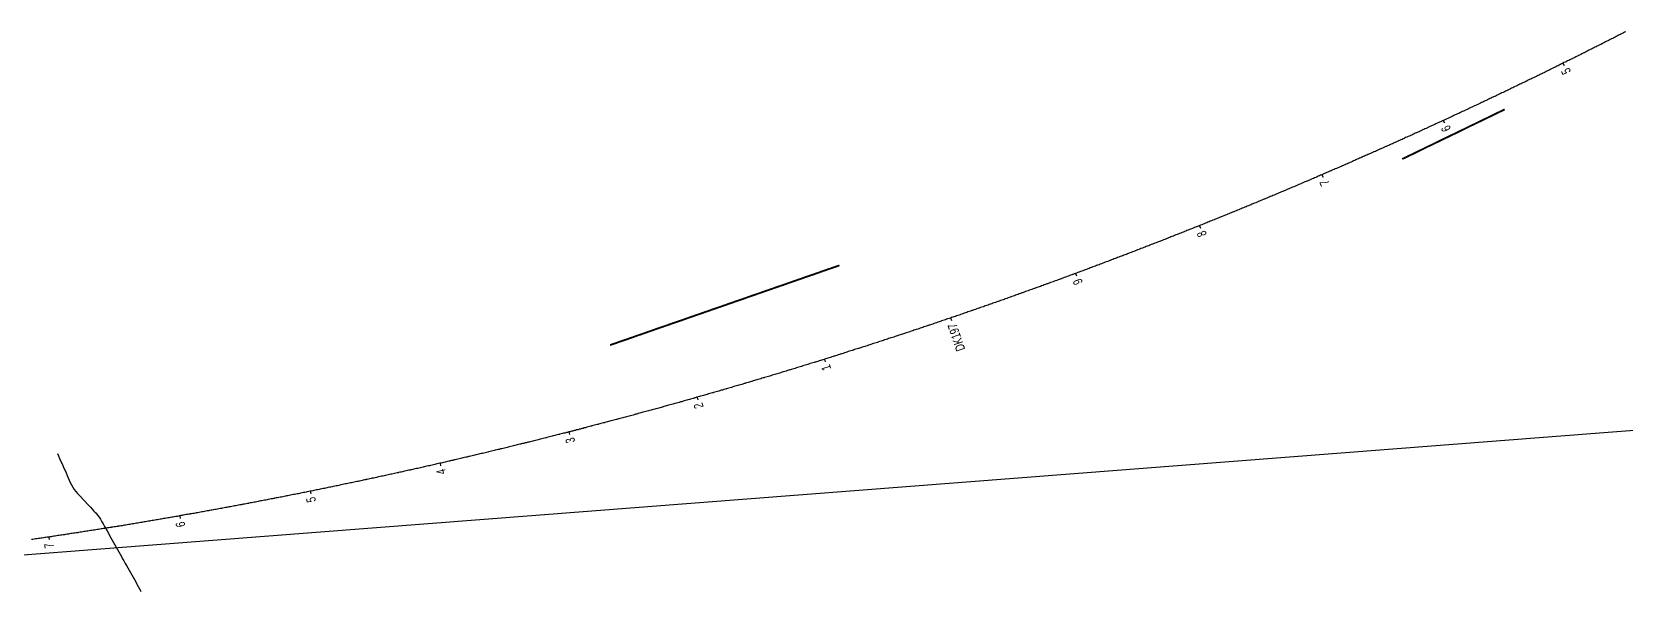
# Model space of a CAD drawing. Header units: millimetres. Extents: x 497834 to 621495, y 3353175 to 3430424.
# Drawn here: x 501412 to 502612, y 3353616 to 3354048 of the extents above; entities that cross this region are included whole.
import ezdxf

# ---------------------------------------------------------------- set-up
doc = ezdxf.new("R2010")
doc.units = ezdxf.units.MM
for name, color, linetype in [('DK改路中线', 7, 'Continuous'), ('dl6', 7, 'Continuous'), ('沪乍杭打线-0.0-200.8段-施工系转设计系成果-2000坐标系-左线_中线_交点', 7, 'Continuous'), ('沪乍杭打线-0.0-200.8段-施工系转设计系成果-2000坐标系-左线_里程', 7, 'Continuous')]:
    doc.layers.add(name, color=color, linetype=linetype)
doc.styles.add('PM_LC', font='slromans.shx', dxfattribs={"width": 0.75, "bigfont": 'hztxt.shx'})

msp = doc.modelspace()

# ---------------------------------------------------------------- linework, layer by layer
at = {"layer": 'DK改路中线', "color": 3, "linetype": 'Continuous', "ltscale": 2, "const_width": 1.4, "flags": 128}
msp.add_lwpolyline([(502444.2, 3353951.7), (502446, 3353952.5), (502447.8, 3353953.4), (502449.6, 3353954.3), (502451.4, 3353955.1), (502453.2, 3353956), (502455, 3353956.9), (502456.8, 3353957.8), (502458.6, 3353958.6), (502462.2, 3353960.4), (502464, 3353961.3), (502465.8, 3353962.1), (502467.6, 3353963), (502469.4, 3353963.9), (502471.2, 3353964.7), (502473, 3353965.6), (502474.8, 3353966.5), (502476.6, 3353967.4), (502478.4, 3353968.2), (502480.2, 3353969.1), (502482, 3353970), (502483.8, 3353970.8), (502485.6, 3353971.7), (502487.4, 3353972.6), (502489.2, 3353973.5), (502491, 3353974.3), (502494.6, 3353976.1), (502496.4, 3353977), (502498.2, 3353977.8), (502500, 3353978.7), (502501.8, 3353979.6), (502503.6, 3353980.4), (502505.4, 3353981.3), (502507.2, 3353982.2), (502510.8, 3353983.9), (502512.6, 3353984.8), (502514.4, 3353985.7), (502516.2, 3353986.6), (502518, 3353987.4), (502519.8, 3353988.3), (502521.4, 3353989.1)], dxfattribs=at)
at = {"layer": 'DK改路中线', "color": 6, "linetype": 'Continuous', "ltscale": 2, "const_width": 1.4, "flags": 128}
msp.add_lwpolyline([(501847.6, 3353811.5), (501849.4, 3353812.2), (501851.3, 3353812.8), (501855.1, 3353814.2), (501857, 3353814.8), (501860.8, 3353816.1), (501862.7, 3353816.8), (501864.6, 3353817.4), (501868.3, 3353818.8), (501870.2, 3353819.4), (501874, 3353820.7), (501875.9, 3353821.4), (501879.7, 3353822.7), (501881.6, 3353823.4), (501885.3, 3353824.7), (501887.2, 3353825.3), (501889.1, 3353826), (501891, 3353826.6), (501892.9, 3353827.3), (501894.8, 3353828), (501896.7, 3353828.6), (501898.6, 3353829.3), (501900.5, 3353829.9), (501904.2, 3353831.2), (501906.1, 3353831.9), (501909.9, 3353833.2), (501911.8, 3353833.9), (501913.7, 3353834.5), (501915.6, 3353835.2), (501917.5, 3353835.8), (501919.3, 3353836.5), (501921.2, 3353837.1), (501923.1, 3353837.8), (501925, 3353838.5), (501926.9, 3353839.1), (501928.8, 3353839.8), (501930.7, 3353840.4), (501932.6, 3353841.1), (501934.5, 3353841.7), (501936.3, 3353842.4), (501940.1, 3353843.7), (501942, 3353844.4), (501943.9, 3353845), (501945.8, 3353845.7), (501947.7, 3353846.3), (501949.6, 3353847), (501951.5, 3353847.7), (501953.3, 3353848.3), (501955.2, 3353849), (501957.1, 3353849.6), (501959, 3353850.3), (501960.9, 3353850.9), (501962.8, 3353851.6), (501964.7, 3353852.3), (501966.6, 3353852.9), (501968.5, 3353853.6), (501970.3, 3353854.2), (501972.2, 3353854.9), (501974.1, 3353855.5), (501976, 3353856.2), (501977.9, 3353856.8), (501979.8, 3353857.5), (501981.7, 3353858.2), (501983.6, 3353858.8), (501985.5, 3353859.5), (501987.3, 3353860.1), (501989.2, 3353860.8), (501991.1, 3353861.4), (501993, 3353862.1), (501994.9, 3353862.8), (501996.8, 3353863.4), (501998.7, 3353864.1), (502000.6, 3353864.7), (502002.5, 3353865.4), (502004.4, 3353866), (502006.2, 3353866.7), (502008.1, 3353867.4), (502010, 3353868), (502011.9, 3353868.7), (502013.8, 3353869.3), (502015.7, 3353870), (502017.6, 3353870.6), (502019.5, 3353871.3), (502020.4, 3353871.6)], dxfattribs=at)
at = {"layer": 'DK改路中线', "color": 3, "linetype": 'Continuous', "ltscale": 2, "flags": 128}
msp.add_lwpolyline([(501431.3, 3353729.9), (501432.1, 3353728.1), (501432.9, 3353726.2), (501433.7, 3353724.4), (501434.5, 3353722.6), (501435.3, 3353720.8), (501436.1, 3353718.9), (501437, 3353717.1), (501437.8, 3353715.3), (501438.6, 3353713.4), (501439.4, 3353711.6), (501440.2, 3353709.8), (501441, 3353708.1, 0.08351), (501441, 3353708), (501441.9, 3353706.2), (501442.9, 3353704.4), (501444, 3353702.8), (501445.2, 3353701.2), (501446.5, 3353699.8), (501446.5, 3353699.7), (501447.9, 3353698.2), (501454.7, 3353690.9), (501456.1, 3353689.4), (501458.8, 3353686.5), (501460, 3353685.3, -0.059639), (501460.2, 3353685.1), (501461.5, 3353683.5), (501462.7, 3353681.9), (501463.8, 3353680.3), (501464.2, 3353679.5), (501464.7, 3353678.5), (501465.7, 3353676.8), (501466.7, 3353675), (501468.7, 3353671.5), (501469.7, 3353669.8), (501470.6, 3353668.1), (501471.6, 3353666.3), (501473.6, 3353662.8), (501474.6, 3353661.1), (501476.5, 3353657.6), (501477.5, 3353655.9), (501478.5, 3353654.1), (501479.5, 3353652.4), (501480.4, 3353650.6), (501481.4, 3353648.9), (501482.4, 3353647.1), (501483.4, 3353645.4), (501484.4, 3353643.7), (501485.3, 3353641.9), (501486.3, 3353640.2), (501487.3, 3353638.4), (501488.3, 3353636.7), (501489.3, 3353634.9), (501490.3, 3353633.2), (501491.2, 3353631.5), (501492.2, 3353629.7), (501493.2, 3353628), (501494.2, 3353626.2), (501494.3, 3353626)], format="xyb", dxfattribs=at)
at = {"layer": 'dl6', "color": 3, "linetype": 'Continuous', "ltscale": 2, "flags": 128}
msp.add_lwpolyline([(502612.4, 3354047.5), (502611.7, 3354047.2), (502610.8, 3354046.7), (502609.9, 3354046.3), (502609, 3354045.8), (502608.1, 3354045.3), (502607.9, 3354045.2), (502607.2, 3354044.9), (502606.4, 3354044.4), (502605.5, 3354044), (502604.6, 3354043.5), (502603.7, 3354043.1), (502603.4, 3354043), (502602.8, 3354042.6), (502601.9, 3354042.2), (502601, 3354041.7), (502600.1, 3354041.3), (502599.2, 3354040.8), (502599, 3354040.7), (502598.3, 3354040.4), (502597.4, 3354039.9), (502596.5, 3354039.5), (502595.7, 3354039), (502594.8, 3354038.6), (502594.5, 3354038.4), (502593.9, 3354038.1), (502593, 3354037.7), (502592.1, 3354037.2), (502591.2, 3354036.8), (502590.3, 3354036.3), (502590.1, 3354036.2), (502589.4, 3354035.9), (502588.5, 3354035.4), (502587.6, 3354035), (502586.7, 3354034.5), (502585.8, 3354034.1), (502585.6, 3354033.9), (502584.9, 3354033.6), (502584, 3354033.2), (502583.1, 3354032.7), (502582.3, 3354032.3), (502581.4, 3354031.8), (502581.1, 3354031.7), (502580.5, 3354031.4), (502579.6, 3354030.9), (502578.7, 3354030.5), (502577.8, 3354030), (502576.9, 3354029.6), (502576.7, 3354029.5), (502576, 3354029.1), (502575.1, 3354028.7), (502574.2, 3354028.3), (502573.3, 3354027.8), (502572.4, 3354027.4), (502572.2, 3354027.2), (502571.5, 3354026.9), (502570.6, 3354026.5), (502569.7, 3354026), (502568.8, 3354025.6), (502567.9, 3354025.1), (502567.7, 3354025), (502567, 3354024.7), (502566.1, 3354024.3), (502565.2, 3354023.8), (502564.3, 3354023.4), (502563.4, 3354022.9), (502563.2, 3354022.8), (502562.5, 3354022.5), (502561.7, 3354022), (502560.8, 3354021.6), (502559.9, 3354021.2), (502559, 3354020.7), (502558.7, 3354020.6), (502558.1, 3354020.3), (502557.2, 3354019.8), (502556.3, 3354019.4), (502555.4, 3354018.9), (502554.5, 3354018.5), (502554.2, 3354018.4), (502553.6, 3354018.1), (502552.7, 3354017.6), (502551.8, 3354017.2), (502550.9, 3354016.7), (502550, 3354016.3), (502549.8, 3354016.2), (502549.1, 3354015.9), (502548.2, 3354015.4), (502547.3, 3354015), (502546.4, 3354014.6), (502545.5, 3354014.1), (502545.3, 3354014), (502544.6, 3354013.7), (502543.7, 3354013.2), (502542.8, 3354012.8), (502541.9, 3354012.4), (502541, 3354011.9), (502540.8, 3354011.8), (502540.1, 3354011.5), (502539.2, 3354011.1), (502538.3, 3354010.6), (502537.4, 3354010.2), (502536.5, 3354009.7), (502536.3, 3354009.6), (502535.6, 3354009.3), (502534.7, 3354008.9), (502533.8, 3354008.4), (502532.9, 3354008), (502532, 3354007.6), (502531.8, 3354007.5), (502531.1, 3354007.1), (502530.2, 3354006.7), (502529.3, 3354006.3), (502528.4, 3354005.8), (502527.5, 3354005.4), (502527.3, 3354005.3), (502526.6, 3354005), (502525.7, 3354004.5), (502524.8, 3354004.1), (502523.9, 3354003.7), (502523, 3354003.2), (502522.7, 3354003.1), (502522.1, 3354002.8), (502521.2, 3354002.4), (502520.3, 3354001.9), (502519.4, 3354001.5), (502518.5, 3354001.1), (502518.2, 3354001), (502517.6, 3354000.6), (502516.7, 3354000.2), (502515.8, 3353999.8), (502514.9, 3353999.4), (502514, 3353998.9), (502513.7, 3353998.8), (502513.1, 3353998.5), (502512.1, 3353998.1), (502511.2, 3353997.6), (502510.3, 3353997.2), (502509.4, 3353996.8), (502509.2, 3353996.7), (502508.5, 3353996.4), (502507.6, 3353995.9), (502506.7, 3353995.5), (502505.8, 3353995.1), (502504.9, 3353994.6), (502504.7, 3353994.5), (502504, 3353994.2), (502503.1, 3353993.8), (502502.2, 3353993.4), (502501.3, 3353992.9), (502500.4, 3353992.5), (502500.2, 3353992.4), (502499.5, 3353992.1), (502498.6, 3353991.7), (502497.7, 3353991.2), (502496.8, 3353990.8), (502495.9, 3353990.4), (502495.6, 3353990.3), (502495, 3353990), (502494.1, 3353989.5), (502493.2, 3353989.1), (502492.3, 3353988.7), (502491.3, 3353988.3), (502491.1, 3353988.1), (502490.4, 3353987.8), (502489.5, 3353987.4), (502488.6, 3353987), (502487.7, 3353986.6), (502486.8, 3353986.1), (502486.6, 3353986), (502485.9, 3353985.7), (502485, 3353985.3), (502484.1, 3353984.9), (502483.2, 3353984.5), (502482.3, 3353984), (502482.1, 3353983.9), (502481.4, 3353983.6), (502480.5, 3353983.2), (502479.6, 3353982.8), (502478.7, 3353982.3), (502477.8, 3353981.9), (502477.5, 3353981.8), (502476.8, 3353981.5), (502475.9, 3353981.1), (502475, 3353980.7), (502474.1, 3353980.2), (502473.2, 3353979.8), (502473, 3353979.7), (502472.3, 3353979.4), (502471.4, 3353979), (502470.5, 3353978.6), (502469.6, 3353978.1), (502468.7, 3353977.7), (502468.4, 3353977.6), (502467.8, 3353977.3), (502466.9, 3353976.9), (502465.9, 3353976.5), (502465, 3353976.1), (502464.1, 3353975.6), (502463.9, 3353975.5), (502463.2, 3353975.2), (502462.3, 3353974.8), (502461.4, 3353974.4), (502460.5, 3353974), (502459.6, 3353973.6), (502459.3, 3353973.5), (502458.7, 3353973.1), (502457.8, 3353972.7), (502456.9, 3353972.3), (502455.9, 3353971.9), (502455, 3353971.5), (502454.8, 3353971.4), (502454.1, 3353971.1), (502453.2, 3353970.7), (502452.3, 3353970.2), (502451.4, 3353969.8), (502450.5, 3353969.4), (502450.2, 3353969.3), (502449.6, 3353969), (502448.7, 3353968.6), (502447.7, 3353968.2), (502446.8, 3353967.8), (502445.9, 3353967.4), (502445.7, 3353967.2), (502445, 3353966.9), (502444.1, 3353966.5), (502443.2, 3353966.1), (502442.3, 3353965.7), (502441.4, 3353965.3), (502441.1, 3353965.2), (502440.5, 3353964.9), (502439.5, 3353964.5), (502438.6, 3353964.1), (502437.7, 3353963.7), (502436.8, 3353963.2), (502436.6, 3353963.1), (502435.9, 3353962.8), (502435, 3353962.4), (502434.1, 3353962), (502433.2, 3353961.6), (502432.2, 3353961.2), (502432, 3353961.1), (502431.3, 3353960.8), (502430.4, 3353960.4), (502429.5, 3353960), (502428.6, 3353959.6), (502427.7, 3353959.2), (502427.4, 3353959.1), (502426.8, 3353958.8), (502425.9, 3353958.3), (502424.9, 3353957.9), (502424, 3353957.5), (502423.1, 3353957.1), (502422.9, 3353957), (502422.2, 3353956.7), (502421.3, 3353956.3), (502420.4, 3353955.9), (502419.5, 3353955.5), (502418.5, 3353955.1), (502418.3, 3353955), (502417.6, 3353954.7), (502416.7, 3353954.3), (502415.8, 3353953.9), (502414.9, 3353953.5), (502414, 3353953.1), (502413.7, 3353953), (502413.1, 3353952.7), (502412.1, 3353952.3), (502411.2, 3353951.9), (502410.3, 3353951.5), (502409.4, 3353951.1), (502409.2, 3353951), (502408.5, 3353950.7), (502407.6, 3353950.3), (502406.7, 3353949.9), (502405.7, 3353949.4), (502404.8, 3353949), (502404.6, 3353948.9), (502403.9, 3353948.6), (502403, 3353948.2), (502402.1, 3353947.8), (502401.2, 3353947.4), (502400.2, 3353947), (502400, 3353946.9), (502399.3, 3353946.6), (502398.4, 3353946.2), (502397.5, 3353945.8), (502396.6, 3353945.4), (502395.7, 3353945), (502395.4, 3353944.9), (502394.7, 3353944.6), (502393.8, 3353944.2), (502392.9, 3353943.8), (502392, 3353943.5), (502391.1, 3353943.1), (502390.8, 3353942.9), (502390.2, 3353942.7), (502389.2, 3353942.3), (502388.3, 3353941.9), (502387.4, 3353941.5), (502386.5, 3353941.1), (502386.2, 3353941), (502385.6, 3353940.7), (502384.6, 3353940.3), (502383.7, 3353939.9), (502382.8, 3353939.5), (502381.9, 3353939.1), (502381.7, 3353939), (502381, 3353938.7), (502380.1, 3353938.3), (502379.1, 3353937.9), (502378.2, 3353937.5), (502377.3, 3353937.1), (502377.1, 3353937), (502376.4, 3353936.7), (502375.5, 3353936.3), (502374.5, 3353935.9), (502373.6, 3353935.5), (502372.7, 3353935.1), (502372.5, 3353935), (502371.8, 3353934.7), (502370.9, 3353934.4), (502369.9, 3353934), (502369, 3353933.6), (502368.1, 3353933.2), (502367.9, 3353933.1), (502367.2, 3353932.8), (502366.3, 3353932.4), (502365.3, 3353932), (502364.4, 3353931.6), (502363.5, 3353931.2), (502363.3, 3353931.1), (502362.6, 3353930.8), (502361.7, 3353930.4), (502360.7, 3353930.1), (502359.8, 3353929.7), (502358.9, 3353929.3), (502358.7, 3353929.2), (502358, 3353928.9), (502357.1, 3353928.5), (502356.1, 3353928.1), (502355.2, 3353927.7), (502354.3, 3353927.3), (502354.1, 3353927.2), (502353.4, 3353926.9), (502352.4, 3353926.6), (502351.5, 3353926.2), (502350.6, 3353925.8), (502349.7, 3353925.4), (502349.4, 3353925.3), (502348.8, 3353925), (502347.8, 3353924.6), (502346.9, 3353924.2), (502346, 3353923.8), (502345.1, 3353923.5), (502344.8, 3353923.4), (502344.1, 3353923.1), (502343.2, 3353922.7), (502342.3, 3353922.3), (502341.4, 3353921.9), (502340.5, 3353921.5), (502340.2, 3353921.4), (502339.5, 3353921.1), (502338.6, 3353920.8), (502337.7, 3353920.4), (502336.8, 3353920), (502335.8, 3353919.6), (502335.6, 3353919.5), (502334.9, 3353919.2), (502334, 3353918.8), (502333.1, 3353918.5), (502332.1, 3353918.1), (502331.2, 3353917.7), (502331, 3353917.6), (502330.3, 3353917.3), (502329.4, 3353916.9), (502328.4, 3353916.5), (502327.5, 3353916.2), (502326.6, 3353915.8), (502326.4, 3353915.7), (502325.7, 3353915.4), (502324.8, 3353915), (502323.8, 3353914.6), (502322.9, 3353914.3), (502322, 3353913.9), (502321.7, 3353913.8), (502321.1, 3353913.5), (502320.1, 3353913.1), (502319.2, 3353912.7), (502318.3, 3353912.4), (502317.3, 3353912), (502317.1, 3353911.9), (502316.4, 3353911.6), (502315.5, 3353911.2), (502314.6, 3353910.9), (502313.6, 3353910.5), (502312.7, 3353910.1), (502312.5, 3353910), (502311.8, 3353909.7), (502310.9, 3353909.3), (502309.9, 3353909), (502309, 3353908.6), (502308.1, 3353908.2), (502307.8, 3353908.1), (502307.2, 3353907.8), (502306.2, 3353907.5), (502305.3, 3353907.1), (502304.4, 3353906.7), (502303.5, 3353906.3), (502303.2, 3353906.2), (502302.5, 3353906), (502301.6, 3353905.6), (502300.7, 3353905.2), (502299.7, 3353904.8), (502298.8, 3353904.5), (502298.6, 3353904.4), (502297.9, 3353904.1), (502297, 3353903.7), (502296, 3353903.3), (502295.1, 3353903), (502294.2, 3353902.6), (502293.9, 3353902.5), (502293.3, 3353902.2), (502292.3, 3353901.8), (502291.4, 3353901.5), (502290.5, 3353901.1), (502289.5, 3353900.7), (502289.3, 3353900.6), (502288.6, 3353900.4), (502287.7, 3353900), (502286.8, 3353899.6), (502285.8, 3353899.2), (502284.9, 3353898.9), (502284.7, 3353898.8), (502284, 3353898.5), (502283, 3353898.1), (502282.1, 3353897.8), (502281.2, 3353897.4), (502280.3, 3353897), (502280, 3353896.9), (502279.3, 3353896.7), (502278.4, 3353896.3), (502277.5, 3353895.9), (502276.5, 3353895.6), (502275.6, 3353895.2), (502275.4, 3353895.1), (502274.7, 3353894.8), (502273.7, 3353894.5), (502272.8, 3353894.1), (502271.9, 3353893.7), (502271, 3353893.4), (502270.7, 3353893.3), (502270, 3353893), (502269.1, 3353892.6), (502268.2, 3353892.3), (502267.2, 3353891.9), (502266.3, 3353891.5), (502266.1, 3353891.4), (502265.4, 3353891.2), (502264.4, 3353890.8), (502263.5, 3353890.4), (502262.6, 3353890.1), (502261.6, 3353889.7), (502261.4, 3353889.6), (502260.7, 3353889.3), (502259.8, 3353889), (502258.8, 3353888.6), (502257.9, 3353888.2), (502257, 3353887.9), (502256.7, 3353887.8), (502256.1, 3353887.5), (502255.1, 3353887.2), (502254.2, 3353886.8), (502253.3, 3353886.4), (502252.3, 3353886.1), (502252.1, 3353886), (502251.4, 3353885.7), (502250.5, 3353885.3), (502249.5, 3353885), (502248.6, 3353884.6), (502247.7, 3353884.3), (502247.4, 3353884.2), (502246.7, 3353883.9), (502245.8, 3353883.5), (502244.9, 3353883.2), (502243.9, 3353882.8), (502243, 3353882.5), (502242.8, 3353882.4), (502242.1, 3353882.1), (502241.1, 3353881.7), (502240.2, 3353881.4), (502239.3, 3353881), (502238.3, 3353880.7), (502238.1, 3353880.6), (502237.4, 3353880.3), (502236.5, 3353879.9), (502235.5, 3353879.6), (502234.6, 3353879.2), (502233.7, 3353878.9), (502233.4, 3353878.8), (502232.7, 3353878.5), (502231.8, 3353878.2), (502230.9, 3353877.8), (502229.9, 3353877.5), (502229, 3353877.1), (502228.7, 3353877), (502228.1, 3353876.7), (502227.1, 3353876.4), (502226.2, 3353876), (502225.3, 3353875.7), (502224.3, 3353875.3), (502224.1, 3353875.2), (502223.4, 3353875), (502222.4, 3353874.6), (502221.5, 3353874.3), (502220.6, 3353873.9), (502219.6, 3353873.5), (502219.4, 3353873.5), (502218.7, 3353873.2), (502217.8, 3353872.8), (502216.8, 3353872.5), (502215.9, 3353872.1), (502215, 3353871.8), (502214.7, 3353871.7), (502214, 3353871.4), (502213.1, 3353871.1), (502212.2, 3353870.7), (502211.2, 3353870.4), (502210.3, 3353870), (502210, 3353869.9), (502209.3, 3353869.7), (502208.4, 3353869.3), (502207.5, 3353869), (502206.5, 3353868.6), (502205.6, 3353868.3), (502205.4, 3353868.2), (502204.7, 3353867.9), (502203.7, 3353867.6), (502202.8, 3353867.2), (502201.9, 3353866.9), (502200.9, 3353866.5), (502200.7, 3353866.4), (502200, 3353866.2), (502199, 3353865.8), (502198.1, 3353865.5), (502197.2, 3353865.1), (502196.2, 3353864.8), (502196, 3353864.7), (502195.3, 3353864.4), (502194.3, 3353864.1), (502193.4, 3353863.8), (502192.5, 3353863.4), (502191.5, 3353863.1), (502191.3, 3353863), (502190.6, 3353862.7), (502189.7, 3353862.4), (502188.7, 3353862), (502187.8, 3353861.7), (502186.8, 3353861.3), (502186.6, 3353861.2), (502185.9, 3353861), (502185, 3353860.6), (502184, 3353860.3), (502183.1, 3353860), (502182.1, 3353859.6), (502181.9, 3353859.5), (502181.2, 3353859.3), (502180.3, 3353858.9), (502179.3, 3353858.6), (502178.4, 3353858.2), (502177.5, 3353857.9), (502177.2, 3353857.8), (502176.5, 3353857.6), (502175.6, 3353857.2), (502174.6, 3353856.9), (502173.7, 3353856.5), (502172.8, 3353856.2), (502172.5, 3353856.1), (502171.8, 3353855.8), (502170.9, 3353855.5), (502169.9, 3353855.2), (502169, 3353854.8), (502168.1, 3353854.5), (502167.8, 3353854.4), (502167.1, 3353854.1), (502166.2, 3353853.8), (502165.2, 3353853.5), (502164.3, 3353853.1), (502163.3, 3353852.8), (502163.1, 3353852.7), (502162.4, 3353852.4), (502161.5, 3353852.1), (502160.5, 3353851.8), (502159.6, 3353851.4), (502158.6, 3353851.1), (502158.4, 3353851), (502157.7, 3353850.8), (502156.8, 3353850.4), (502155.8, 3353850.1), (502154.9, 3353849.7), (502153.9, 3353849.4), (502153.7, 3353849.3), (502153, 3353849.1), (502152.1, 3353848.7), (502151.1, 3353848.4), (502150.2, 3353848.1), (502149.2, 3353847.7), (502149, 3353847.6), (502148.3, 3353847.4), (502147.3, 3353847.1), (502146.4, 3353846.7), (502145.5, 3353846.4), (502144.5, 3353846.1), (502144.3, 3353846), (502143.6, 3353845.7), (502142.6, 3353845.4), (502141.7, 3353845.1), (502140.7, 3353844.7), (502139.8, 3353844.4), (502139.6, 3353844.3), (502138.9, 3353844.1), (502137.9, 3353843.7), (502137, 3353843.4), (502136, 3353843.1), (502135.1, 3353842.7), (502134.8, 3353842.6), (502134.1, 3353842.4), (502133.2, 3353842.1), (502132.3, 3353841.7), (502131.3, 3353841.4), (502130.4, 3353841.1), (502130.1, 3353841), (502129.4, 3353840.7), (502128.5, 3353840.4), (502127.5, 3353840.1), (502126.6, 3353839.8), (502125.6, 3353839.4), (502125.4, 3353839.3), (502124.7, 3353839.1), (502123.8, 3353838.8), (502122.8, 3353838.4), (502121.9, 3353838.1), (502120.9, 3353837.8), (502120.7, 3353837.7), (502120, 3353837.5), (502119, 3353837.1), (502118.1, 3353836.8), (502117.1, 3353836.5), (502116.2, 3353836.2), (502116, 3353836.1), (502115.3, 3353835.8), (502114.3, 3353835.5), (502113.4, 3353835.2), (502112.4, 3353834.9), (502111.5, 3353834.5), (502111.2, 3353834.4), (502110.5, 3353834.2), (502109.6, 3353833.9), (502108.6, 3353833.6), (502107.7, 3353833.2), (502106.7, 3353832.9), (502106.5, 3353832.8), (502105.8, 3353832.6), (502104.8, 3353832.3), (502103.9, 3353831.9), (502103, 3353831.6), (502102, 3353831.3), (502101.8, 3353831.2), (502101.1, 3353831), (502100.1, 3353830.6), (502099.2, 3353830.3), (502098.2, 3353830), (502097.3, 3353829.7), (502097, 3353829.6), (502096.3, 3353829.4), (502095.4, 3353829), (502094.4, 3353828.7), (502093.5, 3353828.4), (502092.5, 3353828.1), (502092.3, 3353828), (502091.6, 3353827.7), (502090.6, 3353827.4), (502089.7, 3353827.1), (502088.8, 3353826.8), (502087.8, 3353826.5), (502087.6, 3353826.4), (502086.9, 3353826.2), (502085.9, 3353825.8), (502085, 3353825.5), (502084, 3353825.2), (502083.1, 3353824.9), (502082.8, 3353824.8), (502082.1, 3353824.6), (502081.2, 3353824.2), (502080.2, 3353823.9), (502079.3, 3353823.6), (502078.3, 3353823.3), (502078.1, 3353823.2), (502077.4, 3353823), (502076.4, 3353822.7), (502075.5, 3353822.3), (502074.5, 3353822), (502073.6, 3353821.7), (502073.3, 3353821.6), (502072.6, 3353821.4), (502071.7, 3353821.1), (502070.7, 3353820.8), (502069.8, 3353820.5), (502068.8, 3353820.1), (502068.6, 3353820.1), (502067.9, 3353819.8), (502066.9, 3353819.5), (502066, 3353819.2), (502065, 3353818.9), (502064.1, 3353818.6), (502063.8, 3353818.5), (502063.1, 3353818.3), (502062.2, 3353817.9), (502061.2, 3353817.6), (502060.3, 3353817.3), (502059.3, 3353817), (502059.1, 3353816.9), (502058.4, 3353816.7), (502057.4, 3353816.4), (502056.5, 3353816.1), (502055.5, 3353815.8), (502054.6, 3353815.5), (502054.3, 3353815.4), (502053.6, 3353815.1), (502052.7, 3353814.8), (502051.7, 3353814.5), (502050.8, 3353814.2), (502049.8, 3353813.9), (502049.6, 3353813.8), (502048.9, 3353813.6), (502047.9, 3353813.3), (502047, 3353813), (502046, 3353812.7), (502045.1, 3353812.4), (502044.8, 3353812.3), (502044.1, 3353812.1), (502043.2, 3353811.7), (502042.2, 3353811.4), (502041.3, 3353811.1), (502040.3, 3353810.8), (502040.1, 3353810.7), (502039.4, 3353810.5), (502038.4, 3353810.2), (502037.5, 3353809.9), (502036.5, 3353809.6), (502035.6, 3353809.3), (502035.3, 3353809.2), (502034.6, 3353809), (502033.7, 3353808.7), (502032.7, 3353808.4), (502031.7, 3353808.1), (502030.8, 3353807.8), (502030.5, 3353807.7), (502029.8, 3353807.5), (502028.9, 3353807.2), (502027.9, 3353806.9), (502027, 3353806.6), (502026, 3353806.2), (502025.8, 3353806.2), (502025.1, 3353805.9), (502024.1, 3353805.6), (502023.2, 3353805.3), (502022.2, 3353805), (502021.3, 3353804.7), (502021, 3353804.7), (502020.3, 3353804.4), (502019.4, 3353804.1), (502018.4, 3353803.8), (502017.4, 3353803.5), (502016.5, 3353803.2), (502016.2, 3353803.2), (502015.5, 3353802.9), (502014.6, 3353802.6), (502013.6, 3353802.3), (502012.7, 3353802), (502011.7, 3353801.7), (502011.5, 3353801.7), (502010.8, 3353801.4), (502009.8, 3353801.1), (502008.9, 3353800.8), (502007.9, 3353800.5), (502007, 3353800.2), (502006.7, 3353800.2), (502006, 3353799.9), (502005, 3353799.6), (502004.1, 3353799.3), (502003.1, 3353799), (502002.2, 3353798.7), (502001.9, 3353798.7), (502001.2, 3353798.5), (502000.3, 3353798.2), (501999.3, 3353797.9), (501998.4, 3353797.6), (501997.4, 3353797.3), (501997.2, 3353797.2), (501996.4, 3353797), (501995.5, 3353796.7), (501994.5, 3353796.4), (501993.6, 3353796.1), (501992.6, 3353795.8), (501992.4, 3353795.7), (501991.7, 3353795.5), (501990.7, 3353795.2), (501989.8, 3353794.9), (501988.8, 3353794.6), (501987.8, 3353794.3), (501987.6, 3353794.2), (501986.9, 3353794), (501985.9, 3353793.7), (501985, 3353793.4), (501984, 3353793.2), (501983.1, 3353792.9), (501982.8, 3353792.8), (501982.1, 3353792.6), (501981.2, 3353792.3), (501980.2, 3353792), (501979.2, 3353791.7), (501978.3, 3353791.4), (501978, 3353791.3), (501977.3, 3353791.1), (501976.4, 3353790.8), (501975.4, 3353790.5), (501974.5, 3353790.2), (501973.5, 3353790), (501973.3, 3353789.9), (501972.5, 3353789.7), (501971.6, 3353789.4), (501970.6, 3353789.1), (501969.7, 3353788.8), (501968.7, 3353788.5), (501968.5, 3353788.4), (501967.8, 3353788.2), (501966.8, 3353787.9), (501965.8, 3353787.6), (501964.9, 3353787.4), (501963.9, 3353787.1), (501963.7, 3353787), (501963, 3353786.8), (501962, 3353786.5), (501961, 3353786.2), (501960.1, 3353785.9), (501959.1, 3353785.6), (501958.9, 3353785.6), (501958.2, 3353785.4), (501957.2, 3353785.1), (501956.3, 3353784.8), (501955.3, 3353784.5), (501954.3, 3353784.2), (501954.1, 3353784.1), (501953.4, 3353783.9), (501952.4, 3353783.6), (501951.5, 3353783.4), (501950.5, 3353783.1), (501949.5, 3353782.8), (501949.3, 3353782.7), (501948.6, 3353782.5), (501947.6, 3353782.2), (501946.7, 3353781.9), (501945.7, 3353781.7), (501944.7, 3353781.4), (501944.5, 3353781.3), (501943.8, 3353781.1), (501942.8, 3353780.8), (501941.9, 3353780.5), (501940.9, 3353780.3), (501940, 3353780), (501939.7, 3353779.9), (501939, 3353779.7), (501938, 3353779.4), (501937.1, 3353779.1), (501936.1, 3353778.9), (501935.2, 3353778.6), (501934.9, 3353778.5), (501934.2, 3353778.3), (501933.2, 3353778), (501932.3, 3353777.7), (501931.3, 3353777.5), (501930.3, 3353777.2), (501930.1, 3353777.1), (501929.4, 3353776.9), (501928.4, 3353776.6), (501927.5, 3353776.3), (501926.5, 3353776.1), (501925.5, 3353775.8), (501925.3, 3353775.7), (501924.6, 3353775.5), (501923.6, 3353775.2), (501922.7, 3353775), (501921.7, 3353774.7), (501920.7, 3353774.4), (501920.5, 3353774.3), (501919.8, 3353774.1), (501918.8, 3353773.9), (501917.9, 3353773.6), (501916.9, 3353773.3), (501915.9, 3353773), (501915.7, 3353773), (501915, 3353772.8), (501914, 3353772.5), (501913, 3353772.2), (501912.1, 3353771.9), (501911.1, 3353771.7), (501910.9, 3353771.6), (501910.2, 3353771.4), (501909.2, 3353771.1), (501908.2, 3353770.8), (501907.3, 3353770.6), (501906.3, 3353770.3), (501906.1, 3353770.2), (501905.4, 3353770), (501904.4, 3353769.8), (501903.4, 3353769.5), (501902.5, 3353769.2), (501901.5, 3353768.9), (501901.3, 3353768.9), (501900.5, 3353768.7), (501899.6, 3353768.4), (501898.6, 3353768.1), (501897.7, 3353767.9), (501896.7, 3353767.6), (501896.4, 3353767.5), (501895.7, 3353767.3), (501894.8, 3353767.1), (501893.8, 3353766.8), (501892.8, 3353766.5), (501891.9, 3353766.3), (501891.6, 3353766.2), (501890.9, 3353766), (501889.9, 3353765.7), (501889, 3353765.5), (501888, 3353765.2), (501887.1, 3353764.9), (501886.8, 3353764.8), (501886.1, 3353764.6), (501885.1, 3353764.4), (501884.2, 3353764.1), (501883.2, 3353763.8), (501882.2, 3353763.6), (501882, 3353763.5), (501881.3, 3353763.3), (501880.3, 3353763.1), (501879.3, 3353762.8), (501878.4, 3353762.5), (501877.4, 3353762.3), (501877.2, 3353762.2), (501876.4, 3353762), (501875.5, 3353761.7), (501874.5, 3353761.5), (501873.6, 3353761.2), (501872.6, 3353760.9), (501872.3, 3353760.9), (501871.6, 3353760.7), (501870.7, 3353760.4), (501869.7, 3353760.2), (501868.7, 3353759.9), (501867.8, 3353759.6), (501867.5, 3353759.6), (501866.8, 3353759.4), (501865.8, 3353759.1), (501864.9, 3353758.8), (501863.9, 3353758.6), (501862.9, 3353758.3), (501862.7, 3353758.3), (501862, 3353758.1), (501861, 3353757.8), (501860, 3353757.5), (501859.1, 3353757.3), (501858.1, 3353757), (501857.9, 3353757), (501857.1, 3353756.8), (501856.2, 3353756.5), (501855.2, 3353756.2), (501854.2, 3353756), (501853.3, 3353755.7), (501853, 3353755.7), (501852.3, 3353755.5), (501851.3, 3353755.2), (501850.4, 3353755), (501849.4, 3353754.7), (501848.5, 3353754.4), (501848.2, 3353754.4), (501847.5, 3353754.2), (501846.5, 3353753.9), (501845.6, 3353753.7), (501844.6, 3353753.4), (501843.6, 3353753.2), (501843.4, 3353753.1), (501842.7, 3353752.9), (501841.7, 3353752.6), (501840.7, 3353752.4), (501839.8, 3353752.1), (501838.8, 3353751.9), (501838.5, 3353751.8), (501837.8, 3353751.6), (501836.8, 3353751.4), (501835.9, 3353751.1), (501834.9, 3353750.9), (501833.9, 3353750.6), (501833.7, 3353750.5), (501833, 3353750.4), (501832, 3353750.1), (501831, 3353749.9), (501830.1, 3353749.6), (501829.1, 3353749.3), (501828.9, 3353749.3), (501828.1, 3353749.1), (501827.2, 3353748.8), (501826.2, 3353748.6), (501825.2, 3353748.3), (501824.3, 3353748.1), (501824, 3353748), (501823.3, 3353747.8), (501822.3, 3353747.6), (501821.4, 3353747.3), (501820.4, 3353747.1), (501819.4, 3353746.8), (501819.2, 3353746.8), (501818.5, 3353746.6), (501817.5, 3353746.3), (501816.5, 3353746.1), (501815.6, 3353745.8), (501814.6, 3353745.6), (501814.3, 3353745.5), (501813.6, 3353745.3), (501812.6, 3353745.1), (501811.7, 3353744.9), (501810.7, 3353744.6), (501809.7, 3353744.4), (501809.5, 3353744.3), (501808.8, 3353744.1), (501807.8, 3353743.9), (501806.8, 3353743.6), (501805.9, 3353743.4), (501804.9, 3353743.1), (501804.6, 3353743.1), (501803.9, 3353742.9), (501803, 3353742.6), (501802, 3353742.4), (501801, 3353742.1), (501800, 3353741.9), (501799.8, 3353741.8), (501799.1, 3353741.7), (501798.1, 3353741.4), (501797.1, 3353741.2), (501796.2, 3353740.9), (501795.2, 3353740.7), (501794.9, 3353740.6), (501794.2, 3353740.4), (501793.3, 3353740.2), (501792.3, 3353740), (501791.3, 3353739.7), (501790.3, 3353739.5), (501790.1, 3353739.4), (501789.4, 3353739.2), (501788.4, 3353739), (501787.4, 3353738.7), (501786.5, 3353738.5), (501785.5, 3353738.3), (501785.2, 3353738.2), (501784.5, 3353738), (501783.6, 3353737.8), (501782.6, 3353737.5), (501781.6, 3353737.3), (501780.6, 3353737.1), (501780.4, 3353737), (501779.7, 3353736.8), (501778.7, 3353736.6), (501777.7, 3353736.4), (501776.8, 3353736.1), (501775.8, 3353735.9), (501775.5, 3353735.8), (501774.8, 3353735.6), (501773.8, 3353735.4), (501772.9, 3353735.2), (501771.9, 3353734.9), (501770.9, 3353734.7), (501770.7, 3353734.6), (501770, 3353734.4), (501769, 3353734.2), (501768, 3353734), (501767, 3353733.7), (501766.1, 3353733.5), (501765.8, 3353733.4), (501765.1, 3353733.3), (501764.1, 3353733), (501763.2, 3353732.8), (501762.2, 3353732.6), (501761.2, 3353732.3), (501761, 3353732.3), (501760.2, 3353732.1), (501759.3, 3353731.9), (501758.3, 3353731.6), (501757.3, 3353731.4), (501756.3, 3353731.2), (501756.1, 3353731.1), (501755.4, 3353730.9), (501754.4, 3353730.7), (501753.4, 3353730.5), (501752.5, 3353730.2), (501751.5, 3353730), (501751.2, 3353729.9), (501750.5, 3353729.8), (501749.5, 3353729.5), (501748.6, 3353729.3), (501747.6, 3353729.1), (501746.6, 3353728.8), (501746.4, 3353728.8), (501745.6, 3353728.6), (501744.7, 3353728.4), (501743.7, 3353728.2), (501742.7, 3353727.9), (501741.8, 3353727.7), (501741.5, 3353727.6), (501740.8, 3353727.5), (501739.8, 3353727.2), (501738.8, 3353727), (501737.9, 3353726.8), (501736.9, 3353726.6), (501736.6, 3353726.5), (501735.9, 3353726.3), (501734.9, 3353726.1), (501734, 3353725.9), (501733, 3353725.6), (501732, 3353725.4), (501731.8, 3353725.4), (501731, 3353725.2), (501730.1, 3353725), (501729.1, 3353724.7), (501728.1, 3353724.5), (501727.1, 3353724.3), (501726.9, 3353724.2), (501726.2, 3353724.1), (501725.2, 3353723.8), (501724.2, 3353723.6), (501723.3, 3353723.4), (501722.3, 3353723.2), (501722, 3353723.1), (501721.3, 3353722.9), (501720.3, 3353722.7), (501719.4, 3353722.5), (501718.4, 3353722.3), (501717.4, 3353722), (501717.1, 3353722), (501716.4, 3353721.8), (501715.5, 3353721.6), (501714.5, 3353721.4), (501713.5, 3353721.2), (501712.5, 3353720.9), (501712.3, 3353720.9), (501711.6, 3353720.7), (501710.6, 3353720.5), (501709.6, 3353720.3), (501708.6, 3353720), (501707.7, 3353719.8), (501707.4, 3353719.8), (501706.7, 3353719.6), (501705.7, 3353719.4), (501704.7, 3353719.2), (501703.7, 3353718.9), (501702.8, 3353718.7), (501702.5, 3353718.7), (501701.8, 3353718.5), (501700.8, 3353718.3), (501699.8, 3353718.1), (501698.9, 3353717.9), (501697.9, 3353717.6), (501697.6, 3353717.6), (501696.9, 3353717.4), (501695.9, 3353717.2), (501695, 3353717), (501694, 3353716.8), (501693, 3353716.5), (501692.8, 3353716.5), (501692, 3353716.3), (501691.1, 3353716.1), (501690.1, 3353715.9), (501689.1, 3353715.7), (501688.1, 3353715.5), (501687.9, 3353715.4), (501687.2, 3353715.3), (501686.2, 3353715), (501685.2, 3353714.8), (501684.2, 3353714.6), (501683.2, 3353714.4), (501683, 3353714.3), (501682.3, 3353714.2), (501681.3, 3353714), (501680.3, 3353713.8), (501679.3, 3353713.5), (501678.4, 3353713.3), (501678.1, 3353713.3), (501677.4, 3353713.1), (501676.4, 3353712.9), (501675.4, 3353712.7), (501674.5, 3353712.5), (501673.5, 3353712.3), (501673.2, 3353712.2), (501672.5, 3353712.1), (501671.5, 3353711.8), (501670.5, 3353711.6), (501669.6, 3353711.4), (501668.6, 3353711.2), (501668.3, 3353711.2), (501667.6, 3353711), (501666.6, 3353710.8), (501665.7, 3353710.6), (501664.7, 3353710.4), (501663.7, 3353710.2), (501663.4, 3353710.1), (501662.7, 3353710), (501661.7, 3353709.7), (501660.8, 3353709.5), (501659.8, 3353709.3), (501658.8, 3353709.1), (501658.6, 3353709.1), (501657.8, 3353708.9), (501656.9, 3353708.7), (501655.9, 3353708.5), (501654.9, 3353708.3), (501653.9, 3353708.1), (501653.7, 3353708), (501652.9, 3353707.9), (501652, 3353707.7), (501651, 3353707.5), (501650, 3353707.3), (501649, 3353707.1), (501648.8, 3353707), (501648, 3353706.9), (501647.1, 3353706.7), (501646.1, 3353706.4), (501645.1, 3353706.2), (501644.1, 3353706), (501643.9, 3353706), (501643.2, 3353705.8), (501642.2, 3353705.6), (501641.2, 3353705.4), (501640.2, 3353705.2), (501639.2, 3353705), (501639, 3353705), (501638.3, 3353704.8), (501637.3, 3353704.6), (501636.3, 3353704.4), (501635.3, 3353704.2), (501634.3, 3353704), (501634.1, 3353704), (501633.4, 3353703.8), (501632.4, 3353703.6), (501631.4, 3353703.4), (501630.4, 3353703.2), (501629.4, 3353703), (501629.2, 3353703), (501628.5, 3353702.8), (501627.5, 3353702.6), (501626.5, 3353702.4), (501625.5, 3353702.2), (501624.5, 3353702), (501624.3, 3353702), (501623.6, 3353701.8), (501622.6, 3353701.6), (501621.6, 3353701.4), (501620.6, 3353701.2), (501619.6, 3353701), (501619.4, 3353701), (501618.7, 3353700.8), (501617.7, 3353700.6), (501616.7, 3353700.4), (501615.7, 3353700.2), (501614.7, 3353700), (501614.5, 3353700), (501613.8, 3353699.8), (501612.8, 3353699.6), (501611.8, 3353699.4), (501610.8, 3353699.3), (501609.8, 3353699.1), (501609.6, 3353699), (501608.9, 3353698.9), (501607.9, 3353698.7), (501606.9, 3353698.5), (501605.9, 3353698.3), (501604.9, 3353698.1), (501604.7, 3353698), (501603.9, 3353697.9), (501603, 3353697.7), (501602, 3353697.5), (501601, 3353697.3), (501600, 3353697.1), (501599.8, 3353697.1), (501599, 3353696.9), (501598.1, 3353696.7), (501597.1, 3353696.5), (501596.1, 3353696.4), (501595.1, 3353696.2), (501594.9, 3353696.1), (501594.1, 3353696), (501593.2, 3353695.8), (501592.2, 3353695.6), (501591.2, 3353695.4), (501590.2, 3353695.2), (501590, 3353695.2), (501589.2, 3353695), (501588.2, 3353694.8), (501587.3, 3353694.6), (501586.3, 3353694.5), (501585.3, 3353694.3), (501585, 3353694.2), (501584.3, 3353694.1), (501583.3, 3353693.9), (501582.4, 3353693.7), (501581.4, 3353693.5), (501580.4, 3353693.3), (501580.1, 3353693.3), (501579.4, 3353693.1), (501578.4, 3353693), (501577.4, 3353692.8), (501576.5, 3353692.6), (501575.5, 3353692.4), (501575.2, 3353692.3), (501574.5, 3353692.2), (501573.5, 3353692), (501572.5, 3353691.8), (501571.5, 3353691.6), (501570.6, 3353691.5), (501570.3, 3353691.4), (501569.6, 3353691.3), (501568.6, 3353691.1), (501567.6, 3353690.9), (501566.6, 3353690.7), (501565.6, 3353690.5), (501565.4, 3353690.5), (501564.7, 3353690.4), (501563.7, 3353690.2), (501562.7, 3353690), (501561.7, 3353689.8), (501560.7, 3353689.6), (501560.5, 3353689.6), (501559.7, 3353689.4), (501558.8, 3353689.3), (501557.8, 3353689.1), (501556.8, 3353688.9), (501555.8, 3353688.7), (501555.6, 3353688.7), (501554.8, 3353688.5), (501553.8, 3353688.4), (501552.9, 3353688.2), (501551.9, 3353688), (501550.9, 3353687.8), (501550.6, 3353687.8), (501549.9, 3353687.6), (501548.9, 3353687.5), (501547.9, 3353687.3), (501547, 3353687.1), (501546, 3353686.9), (501545.7, 3353686.9), (501545, 3353686.7), (501544, 3353686.6), (501543, 3353686.4), (501542, 3353686.2), (501541.1, 3353686), (501540.8, 3353686), (501540.1, 3353685.9), (501539.1, 3353685.7), (501538.1, 3353685.5), (501537.1, 3353685.3), (501536.1, 3353685.2), (501535.9, 3353685.1), (501535.2, 3353685), (501534.2, 3353684.8), (501533.2, 3353684.6), (501532.2, 3353684.5), (501531.2, 3353684.3), (501531, 3353684.2), (501530.2, 3353684.1), (501529.2, 3353683.9), (501528.3, 3353683.8), (501527.3, 3353683.6), (501526.3, 3353683.4), (501526, 3353683.4), (501525.3, 3353683.2), (501524.3, 3353683.1), (501523.3, 3353682.9), (501522.3, 3353682.7), (501521.4, 3353682.5), (501521.1, 3353682.5), (501520.4, 3353682.4), (501519.4, 3353682.2), (501518.4, 3353682), (501517.4, 3353681.9), (501516.4, 3353681.7), (501516.2, 3353681.6), (501515.5, 3353681.5), (501514.5, 3353681.3), (501513.5, 3353681.2), (501512.5, 3353681), (501511.5, 3353680.8), (501511.3, 3353680.8), (501510.5, 3353680.7), (501509.5, 3353680.5), (501508.6, 3353680.3), (501507.6, 3353680.2), (501506.6, 3353680), (501506.3, 3353679.9), (501505.6, 3353679.8), (501504.6, 3353679.7), (501503.6, 3353679.5), (501502.6, 3353679.3), (501501.7, 3353679.2), (501501.4, 3353679.1), (501500.7, 3353679), (501499.7, 3353678.8), (501498.7, 3353678.7), (501497.7, 3353678.5), (501496.7, 3353678.3), (501496.5, 3353678.3), (501495.7, 3353678.2), (501494.8, 3353678), (501493.8, 3353677.8), (501492.8, 3353677.7), (501491.8, 3353677.5), (501491.5, 3353677.5), (501490.8, 3353677.3), (501489.8, 3353677.2), (501488.8, 3353677), (501487.8, 3353676.8), (501486.9, 3353676.7), (501486.6, 3353676.6), (501485.9, 3353676.5), (501484.9, 3353676.4), (501483.9, 3353676.2), (501482.9, 3353676), (501481.9, 3353675.9), (501481.7, 3353675.8), (501480.9, 3353675.7), (501480, 3353675.5), (501479, 3353675.4), (501478, 3353675.2), (501477, 3353675.1), (501476.7, 3353675), (501476, 3353674.9), (501475, 3353674.7), (501474, 3353674.6), (501473, 3353674.4), (501472.1, 3353674.3), (501471.8, 3353674.2), (501471.1, 3353674.1), (501470.1, 3353673.9), (501469.1, 3353673.8), (501468.1, 3353673.6), (501467.1, 3353673.5), (501466.9, 3353673.4), (501466.1, 3353673.3), (501465.1, 3353673.2), (501464.2, 3353673), (501463.2, 3353672.8), (501462.2, 3353672.7), (501461.9, 3353672.6), (501461.2, 3353672.5), (501460.2, 3353672.4), (501459.2, 3353672.2), (501458.2, 3353672.1), (501457.2, 3353671.9), (501457, 3353671.9), (501456.3, 3353671.8), (501455.3, 3353671.6), (501454.3, 3353671.4), (501453.3, 3353671.3), (501452.3, 3353671.1), (501452, 3353671.1), (501451.3, 3353671), (501450.3, 3353670.8), (501449.3, 3353670.7), (501448.3, 3353670.5), (501447.4, 3353670.4), (501447.1, 3353670.3), (501446.4, 3353670.2), (501445.4, 3353670.1), (501444.4, 3353669.9), (501443.4, 3353669.8), (501442.4, 3353669.6), (501442.2, 3353669.6), (501441.4, 3353669.5), (501440.4, 3353669.3), (501439.5, 3353669.2), (501438.5, 3353669), (501437.5, 3353668.9), (501437.2, 3353668.8), (501436.5, 3353668.7), (501435.5, 3353668.6), (501434.5, 3353668.4), (501433.5, 3353668.3), (501432.5, 3353668.1), (501432.3, 3353668.1), (501431.5, 3353668), (501430.6, 3353667.8), (501429.6, 3353667.7), (501428.6, 3353667.5), (501427.6, 3353667.4), (501427.3, 3353667.3), (501426.6, 3353667.2), (501425.6, 3353667.1), (501424.6, 3353666.9), (501423.6, 3353666.8), (501422.6, 3353666.6), (501422.4, 3353666.6), (501421.7, 3353666.5), (501420.7, 3353666.3), (501419.7, 3353666.2), (501418.7, 3353666), (501417.7, 3353665.9), (501417.4, 3353665.9), (501416.7, 3353665.8), (501415.7, 3353665.6), (501414.7, 3353665.5), (501413.7, 3353665.3), (501412.7, 3353665.2), (501412.5, 3353665.1), (501411.8, 3353665)], dxfattribs=at)
at = {"layer": '沪乍杭打线-0.0-200.8段-施工系转设计系成果-2000坐标系-左线_中线_交点', "color": 6, "linetype": 'Continuous', "ltscale": 2}
msp.add_line((503838.6, 3353841.4), (500916.8, 3353615.6), dxfattribs=at)
at = {"layer": '沪乍杭打线-0.0-200.8段-施工系转设计系成果-2000坐标系-左线_里程', "color": 5, "linetype": 'Continuous', "ltscale": 2}
for p, q in [((502565.3, 3354023.9), (502566.2, 3354022.1)), ((502475.1, 3353980.7), (502476, 3353978.9)), ((502383.8, 3353939.9), (502384.6, 3353938.1)), ((502291.5, 3353901.5), (502292.2, 3353899.7)), ((502198.2, 3353865.5), (502198.9, 3353863.6)), ((502104, 3353832), (502104.7, 3353830.1)), ((502009, 3353800.9), (502009.6, 3353799)), ((501913.2, 3353772.2), (501913.7, 3353770.3)), ((501816.6, 3353746.1), (501817.1, 3353744.2)), ((501719.5, 3353722.5), (501719.9, 3353720.6)), ((501621.7, 3353701.4), (501622.1, 3353699.5)), ((501523.4, 3353682.9), (501523.8, 3353680.9)), ((501424.7, 3353666.9), (501425, 3353665))]:
    msp.add_line(p, q, dxfattribs=at)

# ---------------------------------------------------------------- texts
at = {"layer": '沪乍杭打线-0.0-200.8段-施工系转设计系成果-2000坐标系-左线_里程', "color": 2, "style": 'PM_LC', "width": 0.75}
for s, rotation, p in [('5', 116.3052, (502571.6, 3354017.6)), ('6', 114.817, (502481.2, 3353974.3)), ('7', 113.3288, (502389.7, 3353933.3)), ('8', 111.8406, (502297.2, 3353894.8)), ('9', 110.3524, (502203.8, 3353858.6)), ('DK197', 108.8642, (502115.2, 3353808.4)), ('1', 107.376, (502014.2, 3353793.7)), ('2', 105.8878, (501918.1, 3353764.9)), ('3', 104.3996, (501821.4, 3353738.7)), ('4', 102.9114, (501724.1, 3353715)), ('5', 101.4232, (501626.1, 3353693.8)), ('6', 99.935, (501527.7, 3353675.1)), ('7', 98.4468, (501428.7, 3353659))]:
    msp.add_text(s, height=7, rotation=rotation, dxfattribs=at).set_placement(p)

doc.saveas('drawing.dxf')
